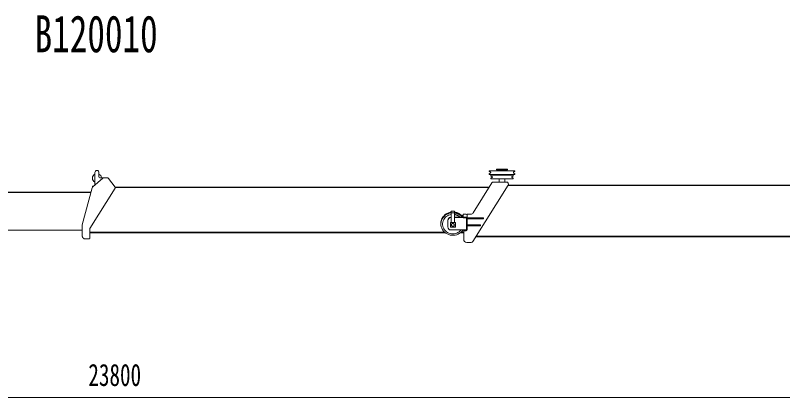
# Model space of a CAD drawing. Units: millimetres, scale not verified. Extents: x -25692 to 24490, y -16109 to 16085.
# Drawn here: x -13516 to -5902, y -4864 to -1068 of the extents above; entities that cross this region are included whole.
import ezdxf
from ezdxf.enums import TextEntityAlignment as Align

# ---------------------------------------------------------------- set-up
doc = ezdxf.new("R2010")
doc.units = ezdxf.units.MM
doc.header["$LTSCALE"] = 40
doc.layers.add('0-0_0', color=7, linetype='Continuous', lineweight=18)
doc.styles.add('ＭＳ ゴシック', font='')
doc.styles.get('ＭＳ ゴシック').set_extended_font_data('MS Gothic')

# ---------------------------------------------------------------- blocks, each defined once
blk = doc.blocks.new('D3')
at = {"layer": '0-0_0'}
blk.add_line((21496.6, 21939.12), (45288.2, 21939.12), dxfattribs=at)
at = {"layer": '0-0_0', "style": 'ＭＳ ゴシック', "width": 0.7}
blk.add_text('23800', height=219.9, dxfattribs=at).set_placement((32937.4, 21989.12), align=Align.BOTTOM_LEFT)

msp = doc.modelspace()

# ---------------------------------------------------------------- linework, layer by layer
at = {"layer": '0-0_0', "color": 5}
for p, q in [((-12726.51, -2628.04), (-12726.51, -2752.74)), ((-12686.51, -2628.04), (-12686.51, -2670.04)), ((-8814.01, -2618.14), (-8814.01, -2612.04)), ((-8814.01, -2612.04), (-8559.01, -2612.04)), ((-8814.01, -2647.04), (-8814.01, -2640.94)), ((-8814.01, -2647.04), (-8559.01, -2647.04)), ((-8803.31, -2623.44), (-8812.71, -2620.04)), ((-8812.71, -2639.14), (-8803.31, -2635.64)), ((-8797.51, -2662.14), (-8797.51, -2656.04)), ((-8797.51, -2656.04), (-8575.51, -2656.04)), ((-8786.81, -2667.44), (-8796.21, -2664.04)), ((-8631.51, -2596.04), (-8741.51, -2596.04)), ((-8741.51, -2596.04), (-8741.51, -2602.04)), ((-8631.51, -2602.04), (-8741.51, -2602.04)), ((-8714.01, -2647.04), (-8714.01, -2656.04)), ((-8709.01, -2602.04), (-8709.01, -2612.04)), ((-8664.01, -2602.04), (-8664.01, -2612.04)), ((-8659.01, -2647.04), (-8659.01, -2656.04)), ((-8631.51, -2596.04), (-8631.51, -2602.04)), ((-8586.21, -2667.44), (-8576.81, -2664.04)), ((-8575.51, -2662.14), (-8575.51, -2656.04)), ((-8569.71, -2623.44), (-8560.31, -2620.04)), ((-8560.31, -2639.14), (-8569.71, -2635.64)), ((-8559.01, -2618.14), (-8559.01, -2612.04)), ((-8559.01, -2647.04), (-8559.01, -2640.94)), ((-12746.81, -2770.04), (-12647.11, -2684.84)), ((-12676.51, -2680.04), (-12606.41, -2680.04)), ((-12606.41, -2680.04), (-12634.11, -2680.04)), ((-12590.51, -2687.94), (-12525.71, -2772.54)), ((-8787.41, -2732.54), (-8972.01, -3029.14)), ((-8797.51, -2691.04), (-8797.51, -2684.94)), ((-8797.51, -2691.04), (-8575.51, -2691.04)), ((-8796.21, -2683.14), (-8786.81, -2679.64)), ((-8770.41, -2723.04), (-8644.01, -2723.04)), ((-8714.01, -2691.04), (-8714.01, -2723.04)), ((-8659.01, -2691.04), (-8659.01, -2723.04)), ((-8576.81, -2683.14), (-8586.21, -2679.64)), ((-8575.51, -2691.04), (-8575.51, -2684.94)), ((-12851.51, -3147.04), (-12753.11, -2780.04)), ((-12776.51, -3186.04), (-12525.21, -2783.94)), ((-12751.51, -2765.04), (-12751.51, -2775.94)), ((-12751.51, -2765.04), (-12741.01, -2765.04)), ((-12524.61, -2774.04), (-8813.31, -2774.04)), ((-12523.61, -2778.04), (-8815.71, -2778.04)), ((-8975.71, -3313.74), (-8627.11, -2753.64)), ((-8630.11, -2758.54), (-4924.21, -2758.54)), ((-8627.31, -2754.04), (-4921.41, -2754.04)), ((-16475.01, -2822.34), (-12764.51, -2822.34)), ((-16474.61, -2826.34), (-12765.51, -2826.34)), ((-9190.51, -3012.14), (-9158.51, -3012.14)), ((-9190.51, -3012.24), (-9190.51, -3125.64)), ((-9187.71, -3030.04), (-9161.71, -3030.04)), ((-9158.51, -3012.24), (-9158.51, -3125.64)), ((-9072.51, -3042.84), (-9072.51, -3079.04)), ((-9072.51, -3042.84), (-9043.51, -3042.84)), ((-9031.51, -3043.04), (-8997.31, -3043.04)), ((-9031.51, -3043.04), (-9031.51, -3195.54)), ((-9224.51, -3103.04), (-9224.51, -3168.74)), ((-9194.51, -3073.04), (-9190.51, -3073.04)), ((-9194.51, -3076.14), (-9190.51, -3076.14)), ((-9158.51, -3073.04), (-9072.51, -3073.04)), ((-9158.51, -3076.14), (-9072.51, -3076.14)), ((-9087.91, -3056.64), (-9072.51, -3056.64)), ((-9084.91, -3059.64), (-9072.51, -3059.64)), ((-9072.51, -3073.34), (-9043.51, -3073.34)), ((-9072.51, -3079.04), (-9043.51, -3079.04)), ((-9037.51, -3084.94), (-9037.51, -3195.84)), ((-9031.51, -3080.04), (-8871.51, -3080.04)), ((-9031.51, -3089.04), (-8871.51, -3089.04)), ((-8871.51, -3080.04), (-8871.51, -3089.04)), ((-12851.51, -3147.04), (-12851.51, -3259.74)), ((-12776.51, -3186.04), (-12776.51, -3278.44)), ((-9199.51, -3123.64), (-9199.51, -3172.64)), ((-9199.51, -3123.64), (-9190.51, -3123.64)), ((-9199.51, -3125.64), (-9149.51, -3125.64)), ((-9199.51, -3172.64), (-9149.51, -3172.64)), ((-9158.51, -3123.64), (-9149.51, -3123.64)), ((-9149.51, -3123.64), (-9149.51, -3172.64)), ((-9031.51, -3149.04), (-8901.51, -3149.04)), ((-9031.51, -3158.04), (-8901.51, -3158.04)), ((-8901.51, -3149.04), (-8901.51, -3158.04)), ((-16561.51, -3201.34), (-12851.51, -3201.34)), ((-12776.51, -3222.04), (-9255.33, -3222.04)), ((-12776.51, -3227.54), (-9248.28, -3227.54)), ((-9194.51, -3198.74), (-9043.51, -3198.74)), ((-9100.86, -3227.54), (-9066.51, -3227.54)), ((-9093.7, -3222.04), (-9066.51, -3222.04)), ((-9066.51, -3198.74), (-9066.51, -3293.74)), ((-9062.51, -3198.74), (-9062.51, -3207.34)), ((-9062.51, -3201.64), (-9043.51, -3201.64)), ((-9062.51, -3207.34), (-9043.51, -3207.34)), ((-8947.31, -3268.04), (-5241.41, -3268.04)), ((-8943.21, -3261.54), (-5237.31, -3261.54)), ((-12821.51, -3287.84), (-12786.51, -3287.84)), ((-9036.81, -3323.04), (-8992.61, -3323.04))]:
    msp.add_line(p, q, dxfattribs=at)
for points in [[(-9190.51, -3022.44), (-9196.31, -3023.34), (-9202.01, -3024.44), (-9207.61, -3025.84), (-9213.21, -3027.54), (-9218.71, -3029.44), (-9224.11, -3031.64), (-9229.41, -3034.04), (-9234.51, -3036.74), (-9239.51, -3039.64), (-9244.41, -3042.74), (-9249.21, -3046.14), (-9253.71, -3049.84), (-9258.11, -3053.64), (-9262.21, -3057.74), (-9266.21, -3061.94), (-9269.91, -3066.44), (-9273.41, -3071.04), (-9276.71, -3075.94), (-9279.71, -3080.94), (-9282.41, -3086.04), (-9284.81, -3091.34), (-9287.01, -3096.74), (-9288.81, -3102.24), (-9290.41, -3107.84), (-9291.61, -3113.54), (-9292.61, -3119.24), (-9293.21, -3125.04), (-9293.51, -3130.84), (-9293.41, -3136.64)], [(-9190.51, -3025.94), (-9196.21, -3026.74), (-9201.81, -3027.84), (-9207.41, -3029.24), (-9213.01, -3030.84), (-9218.41, -3032.74), (-9223.71, -3034.94), (-9229.01, -3037.24), (-9234.11, -3039.94), (-9239.11, -3042.74), (-9243.91, -3045.84), (-9248.61, -3049.24), (-9253.21, -3052.74), (-9257.51, -3056.54), (-9261.71, -3060.54), (-9265.61, -3064.74), (-9269.31, -3069.14), (-9272.81, -3073.74), (-9276.11, -3078.44), (-9279.11, -3083.34), (-9281.81, -3088.44), (-9284.31, -3093.64), (-9286.51, -3098.94), (-9288.41, -3104.34), (-9290.01, -3109.84), (-9291.41, -3115.44), (-9292.41, -3121.14), (-9293.01, -3126.84), (-9293.41, -3132.64), (-9293.51, -3138.34)], [(-9190.51, -3029.34), (-9206.31, -3032.34), (-9221.51, -3037.34), (-9236.01, -3044.34), (-9249.41, -3053.14), (-9261.41, -3063.74), (-9271.91, -3075.84), (-9280.61, -3089.44), (-9287.11, -3104.04), (-9291.51, -3119.44), (-9293.41, -3135.44), (-9292.91, -3151.44), (-9289.91, -3167.24), (-9284.71, -3182.34), (-9277.21, -3196.54), (-9267.81, -3209.54), (-9256.61, -3221.04), (-9243.91, -3230.94), (-9230.01, -3238.94), (-9215.21, -3245.14), (-9199.71, -3249.34), (-9183.81, -3251.54), (-9167.81, -3251.74), (-9151.91, -3249.84), (-9136.31, -3245.94), (-9121.31, -3240.14), (-9107.31, -3232.34), (-9094.41, -3222.74), (-9083.01, -3211.54), (-9073.21, -3198.74)], [(-9074.41, -3072.84), (-9076.41, -3070.04), (-9078.51, -3067.24), (-9080.61, -3064.54), (-9082.91, -3061.84), (-9085.31, -3059.24), (-9087.71, -3056.74), (-9090.21, -3054.34), (-9092.71, -3052.04), (-9095.41, -3049.74), (-9098.11, -3047.54), (-9100.91, -3045.44), (-9103.71, -3043.34), (-9106.61, -3041.44), (-9109.51, -3039.54), (-9112.51, -3037.84), (-9115.61, -3036.14), (-9118.71, -3034.54), (-9121.81, -3033.04), (-9125.01, -3031.54), (-9128.21, -3030.24), (-9131.51, -3029.04), (-9134.81, -3027.84), (-9138.11, -3026.84), (-9141.41, -3025.84), (-9144.81, -3024.94), (-9148.21, -3024.24), (-9151.61, -3023.54), (-9155.11, -3022.94), (-9158.51, -3022.44)], [(-9079.41, -3072.84), (-9081.51, -3070.44), (-9083.61, -3067.94), (-9085.71, -3065.64), (-9087.91, -3063.34), (-9090.21, -3061.14), (-9092.61, -3058.94), (-9095.01, -3056.94), (-9097.51, -3054.84), (-9100.01, -3052.94), (-9102.61, -3051.04), (-9105.21, -3049.24), (-9107.91, -3047.44), (-9110.61, -3045.84), (-9113.31, -3044.14), (-9116.11, -3042.64), (-9119.01, -3041.24), (-9121.81, -3039.84), (-9124.81, -3038.54), (-9127.71, -3037.34), (-9130.71, -3036.14), (-9133.71, -3035.04), (-9136.71, -3034.04), (-9139.81, -3033.14), (-9142.91, -3032.34), (-9146.01, -3031.54), (-9149.11, -3030.84), (-9152.21, -3030.24), (-9155.31, -3029.74), (-9158.51, -3029.34)], [(-9190.51, -3045.74), (-9203.61, -3048.54), (-9216.31, -3052.94), (-9228.31, -3058.94), (-9239.41, -3066.34), (-9249.51, -3075.24), (-9258.31, -3085.44), (-9265.51, -3096.64), (-9271.11, -3108.84), (-9274.91, -3121.74), (-9276.71, -3135.04), (-9276.61, -3148.44), (-9274.51, -3161.64), (-9270.41, -3174.44), (-9264.61, -3186.54), (-9257.11, -3197.64), (-9248.11, -3207.64), (-9237.91, -3216.34), (-9226.61, -3223.54), (-9214.51, -3229.34), (-9201.81, -3233.54), (-9188.61, -3236.04), (-9175.21, -3236.94), (-9161.81, -3236.24), (-9148.61, -3233.84), (-9135.81, -3229.84), (-9123.61, -3224.24), (-9112.31, -3217.14), (-9101.91, -3208.64), (-9092.81, -3198.74)], [(-9102.01, -3072.84), (-9103.61, -3071.34), (-9105.21, -3069.94), (-9106.91, -3068.54), (-9108.61, -3067.14), (-9110.41, -3065.74), (-9112.11, -3064.44), (-9113.91, -3063.24), (-9115.71, -3061.94), (-9117.61, -3060.84), (-9119.51, -3059.64), (-9121.41, -3058.54), (-9123.31, -3057.44), (-9125.21, -3056.44), (-9127.21, -3055.44), (-9129.21, -3054.54), (-9131.21, -3053.64), (-9133.21, -3052.74), (-9135.21, -3051.94), (-9137.31, -3051.14), (-9139.31, -3050.44), (-9141.41, -3049.74), (-9143.51, -3049.04), (-9145.61, -3048.44), (-9147.81, -3047.94), (-9149.91, -3047.34), (-9152.01, -3046.94), (-9154.21, -3046.44), (-9156.31, -3046.14), (-9158.51, -3045.74)], [(-12851.51, -3259.74), (-12851.51, -3261.24), (-12851.31, -3262.84), (-12851.11, -3264.44), (-12850.81, -3265.94), (-12850.31, -3267.44), (-12849.81, -3268.94), (-12849.31, -3270.44), (-12848.61, -3271.84), (-12847.81, -3273.24), (-12847.01, -3274.54), (-12846.11, -3275.84), (-12845.11, -3277.04), (-12844.11, -3278.24), (-12843.01, -3279.44), (-12841.81, -3280.44), (-12840.61, -3281.44), (-12839.31, -3282.34), (-12838.01, -3283.24), (-12836.61, -3284.04), (-12835.21, -3284.74), (-12833.81, -3285.44), (-12832.31, -3285.94), (-12830.81, -3286.44), (-12829.31, -3286.94), (-12827.81, -3287.24), (-12826.21, -3287.54), (-12824.71, -3287.74), (-12823.11, -3287.84), (-12821.51, -3287.84)], [(-12786.51, -3287.84), (-12786.01, -3287.84), (-12785.51, -3287.84), (-12784.91, -3287.74), (-12784.41, -3287.64), (-12783.91, -3287.54), (-12783.41, -3287.44), (-12782.91, -3287.24), (-12782.41, -3287.04), (-12781.91, -3286.84), (-12781.51, -3286.64), (-12781.01, -3286.34), (-12780.61, -3286.04), (-12780.21, -3285.74), (-12779.71, -3285.44), (-12779.41, -3285.04), (-12779.01, -3284.64), (-12778.61, -3284.24), (-12778.31, -3283.84), (-12778.01, -3283.44), (-12777.71, -3283.04), (-12777.51, -3282.54), (-12777.31, -3282.04), (-12777.11, -3281.54), (-12776.91, -3281.04), (-12776.81, -3280.54), (-12776.61, -3280.04), (-12776.61, -3279.54), (-12776.51, -3279.04), (-12776.51, -3278.44)]]:
    msp.add_lwpolyline(points, dxfattribs=at)
msp.add_lwpolyline([(-9159.51, -3149.14), (-9159.91, -3146.04), (-9161.01, -3143.04), (-9162.71, -3140.44), (-9165.01, -3138.24), (-9167.71, -3136.64), (-9170.61, -3135.54), (-9173.71, -3135.04), (-9176.91, -3135.24), (-9179.91, -3135.94), (-9182.81, -3137.34), (-9185.21, -3139.24), (-9187.31, -3141.74), (-9188.71, -3144.54), (-9189.41, -3147.54), (-9189.41, -3150.74), (-9188.71, -3153.74), (-9187.31, -3156.54), (-9185.21, -3159.04), (-9182.81, -3160.94), (-9179.91, -3162.34), (-9176.91, -3163.04), (-9173.71, -3163.24), (-9170.61, -3162.74), (-9167.71, -3161.64), (-9165.01, -3160.04), (-9162.71, -3157.84), (-9161.01, -3155.24), (-9159.91, -3152.24)], close=True, dxfattribs=at)
for centre, radius, start, end in [((-12706.51, -2684.04), 45, 116.388, 243.612), ((-12706.51, -2628.04), 20, 0, 180), ((-12706.51, -2684.04), 45, 5.09961, 63.6122), ((-8812.01, -2618.14), 2, 180, 250), ((-8812.01, -2640.94), 2, 110, 180), ((-8805.51, -2629.54), 6.5, 290, 70), ((-8795.51, -2662.14), 2, 180, 250), ((-8577.51, -2662.14), 2, 290, 360), ((-8567.51, -2629.54), 6.5, 110, 250), ((-8561.01, -2618.14), 2, 290, 360), ((-8561.01, -2640.94), 2, 360, 70), ((-12676.51, -2670.04), 10, 180, 270), ((-12634.11, -2700.04), 20, 90, 130.515), ((-12606.41, -2700.04), 20, 37.4271, 90), ((-8795.51, -2684.94), 2, 110, 180), ((-8770.41, -2743.04), 20, 90, 148.1), ((-8789.01, -2673.54), 6.5, 290, 70), ((-8644.01, -2743.04), 20, 328.1, 90), ((-8584.01, -2673.54), 6.5, 110, 250), ((-8577.51, -2684.94), 2, 360, 70), ((-12733.81, -2785.24), 20, 130.515, 164.992), ((-12533.71, -2778.64), 10, 327.9946, 37.4271), ((-9043.51, -3054.84), 12, 0, 90), ((-8997.31, -3013.04), 30, 270, 327.7113), ((-9194.51, -3103.04), 30, 90, 180), ((-9194.51, -3106.14), 30, 90, 180), ((-9043.51, -3085.34), 12, 0, 90), ((-9043.51, -3085.04), 6, 0, 90), ((-9194.51, -3168.74), 30, 180, 270), ((-9043.51, -3192.74), 6, 270, 0), ((-9043.51, -3195.34), 12, 270, 0), ((-9043.51, -3195.64), 6, 270, 0), ((-9036.51, -3293.04), 30, 180, 270.0037), ((-8992.61, -3303.04), 20, 270, 328.1)]:
    msp.add_arc(centre, radius, start, end, dxfattribs=at)

# ---------------------------------------------------------------- block references
at = {"layer": '0-0_0'}
msp.add_blockref('D3', (-45728.91, -26802.94), dxfattribs=at)

# ---------------------------------------------------------------- texts
at = {"layer": '0-0_0', "style": 'ＭＳ ゴシック', "width": 0.7}
msp.add_text('B120010', height=366.6, dxfattribs=at).set_placement((-13325.36, -1544.71), align=Align.BOTTOM_LEFT)

doc.saveas('drawing.dxf')
